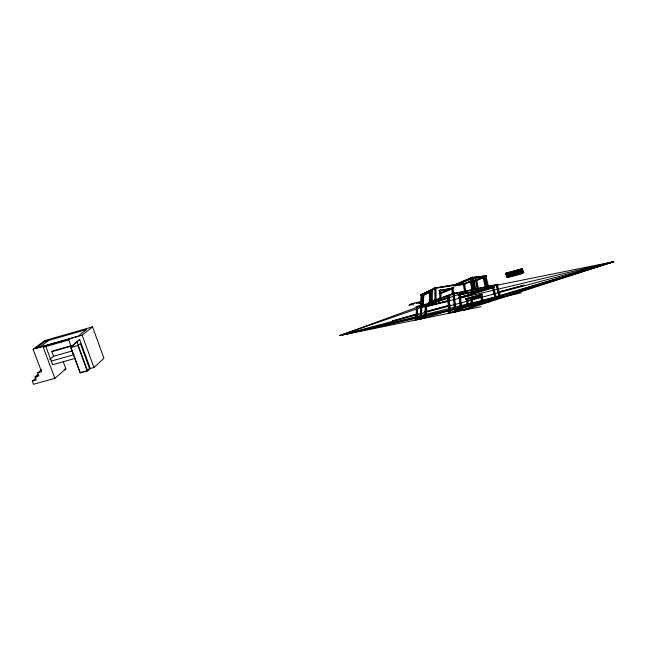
<?xml version="1.0" encoding="UTF-8"?>
<svg xmlns="http://www.w3.org/2000/svg" width="646" height="646" viewBox="0 0 646 646"><rect width="100%" height="100%" fill="white"/><g stroke="black" fill="none" stroke-linecap="round" stroke-linejoin="round"><path stroke-width="0.97" d="M431.673 301.981L431.722 291.863L423.34 295.464L422.952 305.17M430.244 302.506L430.357 292.097M425.609 317.59L425.924 306.261M421.265 305.784L421.765 295.044L435.493 288.253L455.075 285.338L471.782 278.063L485.437 276.488L487.948 287.026M416.565 319.867L417.356 307.213M90.311 368.511L79.7 339.546L70.656 347.257L80.161 373.017L87.638 370.949L90.311 368.511L93.969 367.493L103.949 358.304L92.548 326.868L44.808 340.571L33.083 349.179L41.586 371.757L37.71 372.839L38.865 375.907L34.997 376.981L36.16 380.042L32.3 381.116L33.495 384.273L54.87 378.346L65.908 368.923L63.276 361.833M87.057 370.618L89.471 368.422L80.346 343.519L77.851 345.553L70.939 347.516L80.161 372.532L87.057 370.618L77.851 345.553M79.7 339.546L70.656 347.257M32.3 381.116L36.184 377.958M35.934 377.199L37.492 375.94M70.939 347.516L73.474 345.473M34.997 376.981L38.09 374.486M37.71 372.839L41.554 369.754M33.083 349.179L82.139 335.153L92.548 326.868M49.855 359.2L53.57 356.261L72.917 350.786M54.87 378.346L43.234 347.241L68.742 339.957L70.858 338.302M53.57 356.261L51.866 351.682L52.851 350.915L71.197 345.707M61.338 342.073L63.494 340.41M51.842 344.786L54.046 343.115M43.234 347.241L45.478 345.562L52.641 364.715L75.146 358.385M39.584 347.249L48.91 340.337M45.123 341.419L35.716 348.356L78.126 336.227L86.612 329.517L45.123 341.419L44.808 340.571M416.46 302.885C413.803 304.67 427.741 299.801 418.826 303.628M455.075 285.338L455.123 285.79L470.651 279.08L472.517 290.127M408.878 305.55L414.215 303.321M440.427 293.744L452.547 288.705L453.007 294.18M455.123 285.79L464.135 284.418L471.071 281.567M473.615 281.042L476.239 280.679L483.797 277.643M481.036 306.721L339.966 335.492L453.791 293.898L613.7 261.727L463.182 310.363L455.147 309.45L613.7 261.727L421.442 307.326L420.909 318.979L613.7 261.727L339.966 335.492L465.701 292.024M460.017 298.056L493.1 287.736L496.039 299.05L482.651 302.175L481.238 295.157L467.01 299.219L467.906 305.623L461.042 307.221M51.866 351.682L71.222 346.183M50.065 359.523L51.018 359.257M51.284 361.074L73.797 354.727M64.019 369.447L65.908 368.923M507.167 273.847L521.201 270.012M507.667 275.325L521.798 271.473M508.216 276.924L522.452 273.048M508.378 277.409L522.646 273.524M467.01 299.219L481.318 295.561M410.799 304L420.716 301.496M489.49 301.682L339.966 335.492L499.729 296.03L505.39 296.506M425.916 306.705L448.865 301.206M339.966 335.492L521.467 292.719M493.1 287.736L459.669 294.956L461.357 310.056M452.547 288.705L440.338 290.748L440.588 298.727M409.483 304.476L413.537 304.864M68.742 339.957L71.464 347.33M82.139 335.153L93.969 367.493M76.931 341.774L87.638 370.949M496.734 285.257L500.198 297.733M487.641 286.881L485.033 276.213L483.886 276.528L486.43 287.204L488.497 286.679L485.816 275.64L484.67 275.947L487.294 287.01M487.052 287.204L484.678 277.037L473.138 278.41L475.157 289.602M483.741 277.417L486.034 287.413M476.239 280.679L477.846 289.061M471.782 278.063L473.841 289.868M471.184 298.153L472.161 304.339M464.135 284.418L465.12 291.621M463.182 310.363L462.867 307.706L613.7 261.727L455.365 311.953L453.791 293.898M448.655 297.919L449.64 313.124M435.493 288.253L435.63 300.535M432.15 291.031L432.142 301.625L430.971 301.94L431.019 291.346L432.15 291.031M430.801 291.217L430.68 302.215L429.509 302.538L429.679 291.524L430.801 291.217M426.408 305.364L426.069 317.243L424.826 317.574L425.221 305.687L426.408 305.364M424.252 312.123L450.238 305.122L424.252 312.123M421.911 306.43L421.386 318.648L420.15 318.979L420.724 306.753L421.911 306.43M423.8 294.616L423.38 304.847L422.201 305.17L422.678 294.923L423.8 294.616M482.538 294.592L465.419 299.009L482.199 294.229L465.532 299.284L482.538 294.592M422.25 294.172L421.668 305.501L420.498 305.816L421.127 294.479L422.25 294.172M417.817 306.317L417.025 319.56L415.79 319.891L416.646 306.632L417.817 306.317M418.043 313.803L392.453 320.997L418.043 313.803M497.113 298.121L481.286 302.142L497.113 298.121M469.157 304.654L459.581 307.213L469.157 304.654M450.084 300.277L424.624 306.664L450.084 300.277M427.087 305.356L420.166 307.286L427.087 305.356M494.448 286.808L458.192 294.931L494.448 286.808M456.536 311.041L448.025 313.1L456.536 311.041M497.84 284.401L452.232 293.882L497.84 284.401M422.024 318.09L415.192 319.802L422.024 318.09M453.726 287.898L438.997 290.66L453.726 287.898M432.82 291.088L428.952 292.016L432.82 291.088M465.427 283.618L453.613 285.702L465.427 283.618M456.229 284.571L433.999 288.164L456.229 284.571M477.41 279.912L472.283 280.921L477.41 279.912M485.897 276.286L471.645 278.289L485.897 276.286M486.664 275.737L470.458 277.917L472.169 277.247L474.366 289.497L473.171 289.82L471.039 277.554L486.664 275.737M435.808 287.43L420.385 295.052L436.591 287.397L435.808 287.43M430.648 291.281L421.975 295.448L431.407 291.265L430.648 291.281M472.129 277.263L453.662 285.298L472.815 277.279L472.129 277.263M471.217 278.192L453.637 285.782L471.887 278.224L471.217 278.192M453.161 287.801L439.03 293.664L453.775 287.858L453.161 287.801M471.604 280.703L462.697 284.361L472.226 280.76L471.604 280.703M484.468 276.722L474.705 280.655L485.073 276.787L484.468 276.722M423.728 304.234L415.984 307.06L424.147 304.379L423.728 304.234M454.501 292.985L428.726 302.409L454.954 293.123L454.501 292.985M449.446 296.99L420.013 307.181L449.818 297.16L449.446 296.99M462.334 309.054L453.936 311.711L462.334 309.054M501.175 296.732L494.368 298.888L501.175 296.732M494.182 286.751L458.41 297.911L494.182 286.751M473.147 303.362L466.509 305.356L473.147 303.362M426.667 316.597L419.327 318.777L426.667 316.597M435.937 287.413L434.823 287.72L434.887 300.56L436.066 300.237L435.937 287.413M473.575 277.53L472.444 277.837L474.43 289.561L475.626 289.238L473.575 277.53M471.063 278.264L469.925 278.579L471.838 290.094L473.025 289.771L471.063 278.264M455.495 284.515L454.364 284.829L454.453 285.782L455.592 285.467L455.495 284.515M484.12 276.577L482.974 276.892L485.372 287.365L486.583 287.042L484.12 276.577M476.619 279.807L475.472 280.122L477.184 289.012L478.379 288.689L476.619 279.807M440.774 289.868L439.635 290.175L439.869 298.735L441.048 298.412L440.774 289.868M464.563 283.57L463.416 283.885L464.417 291.58L465.605 291.257L464.563 283.57M522.162 268.76L505.665 273.266L522.162 268.76M452.975 287.866L451.829 288.181L452.321 294.14L453.492 293.825L452.975 287.866M522.218 269.124L505.673 273.638L522.218 269.124M522.251 269.519L505.826 274.001L522.251 269.519M522.622 269.939L506.004 274.477L522.622 269.939M522.8 270.577L506.424 275.043L522.8 270.577M523.349 271.368L506.577 275.947L523.349 271.368M523.833 272.572L506.844 277.207L523.833 272.572M523.002 270.94L506.311 275.487L523.002 270.94M523.325 271.764L506.747 276.278L523.325 271.764M523.518 272.127L506.827 276.674L523.518 272.127M454.162 293.018L452.983 293.341L454.687 311.929L455.955 311.59L454.162 293.018M449.091 297.023L447.904 297.346L448.897 313.14L450.157 312.801L449.091 297.023L447.896 297.378L448.905 313.1L450.165 312.761L449.083 297.055M460.138 294.019L458.951 294.342L460.582 310.056L461.85 309.717L460.138 294.019M497.17 284.313L495.958 284.644L499.479 297.758L500.755 297.418L497.17 284.313M493.471 286.824L492.252 287.155L495.385 299.066L496.669 298.718L493.471 286.824M481.633 294.213L480.398 294.552L481.964 302.175L483.232 301.827L481.633 294.213M467.438 298.266L466.21 298.597L467.195 305.623L468.455 305.283L467.438 298.266M471.604 297.225L470.377 297.556L471.467 304.347L472.727 304.008L471.604 297.225M482.651 296.377L470.094 300.067L482.651 296.377M523.93 285.241L497.477 292.388L523.93 285.241"/></g></svg>
